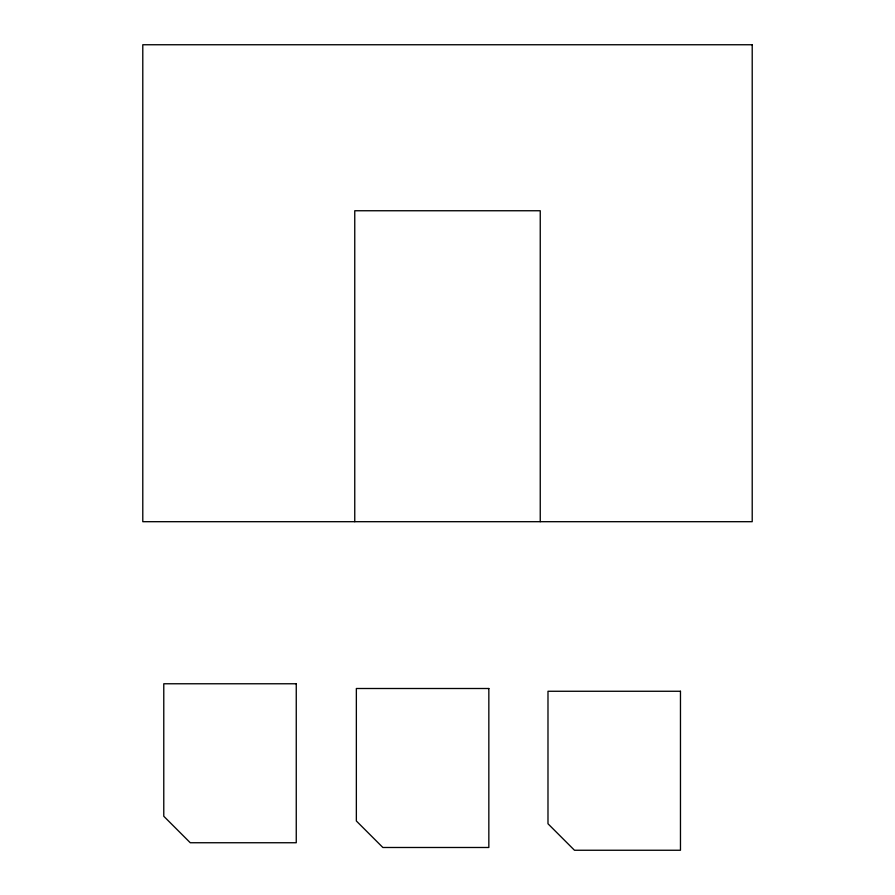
<?xml version="1.0" encoding="UTF-8"?>
<svg xmlns="http://www.w3.org/2000/svg" width="895" height="895" viewBox="0 0 895 895"><rect width="100%" height="100%" fill="white"/><g stroke="black" fill="none" stroke-linecap="round" stroke-linejoin="round"><path stroke-width="1.34" d="M540.244 521.695L540.244 210.75L354.756 210.75L354.756 521.695M752.214 44.75L142.786 44.75L142.786 521.695L752.214 521.695L752.214 44.75M296.256 683.769L163.774 683.769L163.774 816.251L190.266 842.743L296.256 842.743L296.256 683.769M488.838 688.501L356.355 688.501L356.355 820.983L382.859 847.487L488.838 847.487L488.838 688.501M680.468 691.264L547.986 691.264L547.986 823.758L574.478 850.25L680.468 850.25L680.468 691.264"/></g></svg>
